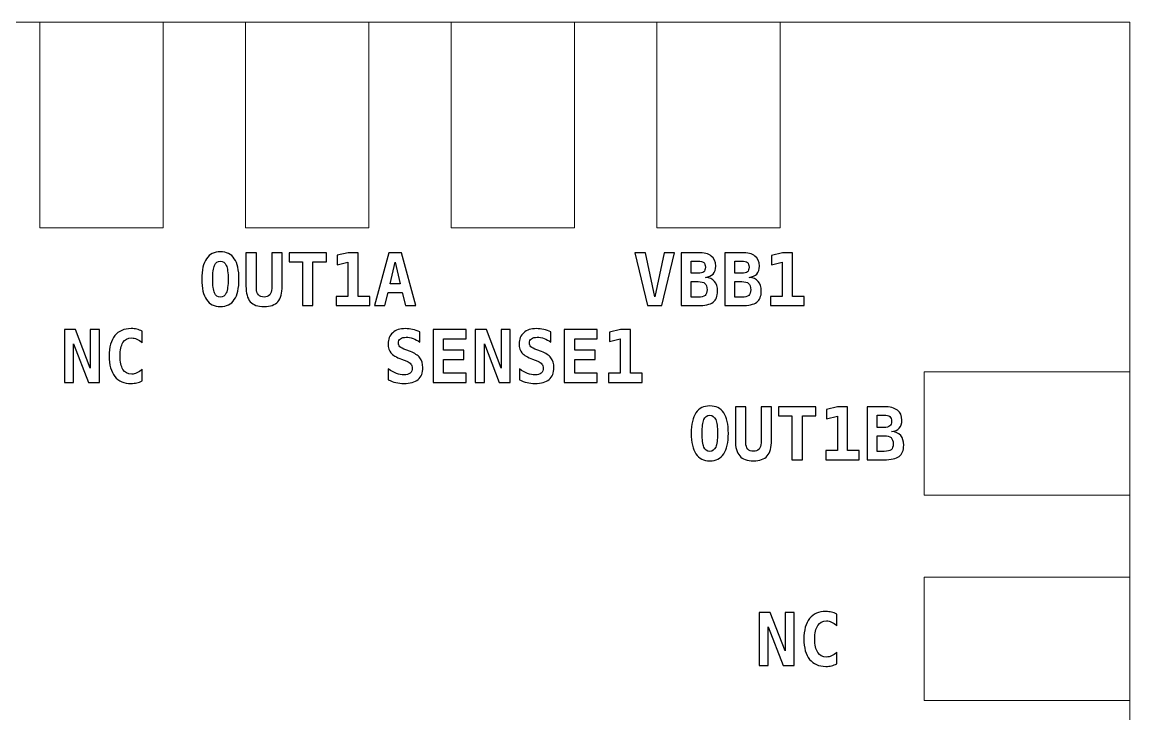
# Model space of a CAD drawing. Header units: centimetres. Extents: x -11.48 to -9.51, y -15.24 to -14.03.
# Drawn here: x -10.5193 to -10.25, y -14.7682 to -14.6 of the extents above; entities that cross this region are included whole.
import ezdxf

# ---------------------------------------------------------------- set-up
doc = ezdxf.new("R2010")
doc.units = ezdxf.units.CM
doc.header["$MEASUREMENT"] = 0
doc.layers.add('Layer 1', color=7, linetype='Continuous')

msp = doc.modelspace()

# ---------------------------------------------------------------- linework, layer by layer
at = {"layer": 'Layer 1', "color": 7, "lineweight": 9}
for points in [[(-10.75, -15.1), (-10.25, -15.1), (-10.25, -14.6), (-10.75, -14.6), (-10.75, -15.1)], [(-10.515, -14.65), (-10.485, -14.65), (-10.485, -14.6), (-10.515, -14.6), (-10.515, -14.65)], [(-10.465, -14.65), (-10.435, -14.65), (-10.435, -14.6), (-10.465, -14.6), (-10.465, -14.65)], [(-10.415, -14.65), (-10.385, -14.65), (-10.385, -14.6), (-10.415, -14.6), (-10.415, -14.65)], [(-10.365, -14.65), (-10.335, -14.65), (-10.335, -14.6), (-10.365, -14.6), (-10.365, -14.65)], [(-10.3, -14.715), (-10.25, -14.715), (-10.25, -14.685), (-10.3, -14.685), (-10.3, -14.715)], [(-10.3, -14.765), (-10.25, -14.765), (-10.25, -14.735), (-10.3, -14.735), (-10.3, -14.765)]]:
    msp.add_lwpolyline(points, close=True, dxfattribs=at)
at = {"layer": 'Layer 1', "color": 250}
for points, knots in [([(-10.47562, -14.6625), (-10.47562, -14.6603), (-10.47524, -14.65864), (-10.47448, -14.65752), (-10.47448, -14.65752), (-10.47371, -14.65639), (-10.47259, -14.65583), (-10.4711, -14.65583), (-10.4711, -14.65583), (-10.46961, -14.65583), (-10.46848, -14.65639), (-10.46772, -14.65752), (-10.46772, -14.65752), (-10.46696, -14.65864), (-10.46658, -14.6603), (-10.46658, -14.6625), (-10.46658, -14.6625), (-10.46658, -14.6647), (-10.46696, -14.66636), (-10.46772, -14.66748), (-10.46772, -14.66748), (-10.46848, -14.66861), (-10.46961, -14.66917), (-10.4711, -14.66917), (-10.4711, -14.66917), (-10.47259, -14.66917), (-10.47371, -14.66861), (-10.47448, -14.66748), (-10.47448, -14.66748), (-10.47524, -14.66636), (-10.47562, -14.6647), (-10.47562, -14.6625)], [0, 0, 0, 0, 0.125, 0.125, 0.125, 0.125, 0.25, 0.25, 0.25, 0.25, 0.375, 0.375, 0.375, 0.375, 0.5, 0.5, 0.5, 0.5, 0.625, 0.625, 0.625, 0.625, 0.75, 0.75, 0.75, 0.75, 0.875, 0.875, 0.875, 0.875, 1, 1, 1, 1]), ([(-10.46488, -14.66417), (-10.46488, -14.66417), (-10.46488, -14.65606), (-10.46488, -14.65606), (-10.46488, -14.65606), (-10.46488, -14.65606), (-10.46234, -14.65606), (-10.46234, -14.65606), (-10.46234, -14.65606), (-10.46234, -14.65606), (-10.46234, -14.66481), (-10.46234, -14.66481), (-10.46234, -14.66481), (-10.46234, -14.66546), (-10.46217, -14.66596), (-10.46184, -14.66632), (-10.46184, -14.66632), (-10.46152, -14.66669), (-10.46106, -14.66687), (-10.46048, -14.66687), (-10.46048, -14.66687), (-10.4599, -14.66687), (-10.45945, -14.66669), (-10.45912, -14.66632), (-10.45912, -14.66632), (-10.4588, -14.66596), (-10.45863, -14.66546), (-10.45863, -14.66481), (-10.45863, -14.66481), (-10.45863, -14.66481), (-10.45863, -14.65606), (-10.45863, -14.65606), (-10.45863, -14.65606), (-10.45863, -14.65606), (-10.45609, -14.65606), (-10.45609, -14.65606), (-10.45609, -14.65606), (-10.45609, -14.65606), (-10.45609, -14.66417), (-10.45609, -14.66417), (-10.45609, -14.66417), (-10.45609, -14.66592), (-10.45644, -14.66719), (-10.45713, -14.66798), (-10.45713, -14.66798), (-10.45783, -14.66877), (-10.45895, -14.66917), (-10.46048, -14.66917), (-10.46048, -14.66917), (-10.46202, -14.66917), (-10.46313, -14.66877), (-10.46383, -14.66798), (-10.46383, -14.66798), (-10.46453, -14.66719), (-10.46488, -14.66592), (-10.46488, -14.66417)], [0, 0, 0, 0, 0.071429, 0.071429, 0.071429, 0.071429, 0.142857, 0.142857, 0.142857, 0.142857, 0.214286, 0.214286, 0.214286, 0.214286, 0.285714, 0.285714, 0.285714, 0.285714, 0.357143, 0.357143, 0.357143, 0.357143, 0.428571, 0.428571, 0.428571, 0.428571, 0.5, 0.5, 0.5, 0.5, 0.571429, 0.571429, 0.571429, 0.571429, 0.642857, 0.642857, 0.642857, 0.642857, 0.714286, 0.714286, 0.714286, 0.714286, 0.785714, 0.785714, 0.785714, 0.785714, 0.857143, 0.857143, 0.857143, 0.857143, 0.928571, 0.928571, 0.928571, 0.928571, 1, 1, 1, 1]), ([(-10.44859, -14.66892), (-10.44859, -14.66892), (-10.45113, -14.66892), (-10.45113, -14.66892), (-10.45113, -14.66892), (-10.45113, -14.66892), (-10.45113, -14.65828), (-10.45113, -14.65828), (-10.45113, -14.65828), (-10.45113, -14.65828), (-10.45439, -14.65828), (-10.45439, -14.65828), (-10.45439, -14.65828), (-10.45439, -14.65828), (-10.45439, -14.65606), (-10.45439, -14.65606), (-10.45439, -14.65606), (-10.45439, -14.65606), (-10.44533, -14.65606), (-10.44533, -14.65606), (-10.44533, -14.65606), (-10.44533, -14.65606), (-10.44533, -14.65828), (-10.44533, -14.65828), (-10.44533, -14.65828), (-10.44533, -14.65828), (-10.44859, -14.65828), (-10.44859, -14.65828), (-10.44859, -14.65828), (-10.44859, -14.65828), (-10.44859, -14.66892), (-10.44859, -14.66892)], [0, 0, 0, 0, 0.125, 0.125, 0.125, 0.125, 0.25, 0.25, 0.25, 0.25, 0.375, 0.375, 0.375, 0.375, 0.5, 0.5, 0.5, 0.5, 0.625, 0.625, 0.625, 0.625, 0.75, 0.75, 0.75, 0.75, 0.875, 0.875, 0.875, 0.875, 1, 1, 1, 1]), ([(-10.44293, -14.66668), (-10.44293, -14.66668), (-10.44009, -14.66668), (-10.44009, -14.66668), (-10.44009, -14.66668), (-10.44009, -14.66668), (-10.44009, -14.65833), (-10.44009, -14.65833), (-10.44009, -14.65833), (-10.44009, -14.65833), (-10.44273, -14.65899), (-10.44273, -14.65899), (-10.44273, -14.65899), (-10.44273, -14.65899), (-10.44273, -14.6567), (-10.44273, -14.6567), (-10.44273, -14.6567), (-10.44273, -14.6567), (-10.44007, -14.65606), (-10.44007, -14.65606), (-10.44007, -14.65606), (-10.44007, -14.65606), (-10.43761, -14.65606), (-10.43761, -14.65606), (-10.43761, -14.65606), (-10.43761, -14.65606), (-10.43761, -14.66668), (-10.43761, -14.66668), (-10.43761, -14.66668), (-10.43761, -14.66668), (-10.43477, -14.66668), (-10.43477, -14.66668), (-10.43477, -14.66668), (-10.43477, -14.66668), (-10.43477, -14.66892), (-10.43477, -14.66892), (-10.43477, -14.66892), (-10.43477, -14.66892), (-10.44293, -14.66892), (-10.44293, -14.66892), (-10.44293, -14.66892), (-10.44293, -14.66892), (-10.44293, -14.66668), (-10.44293, -14.66668)], [0, 0, 0, 0, 0.090909, 0.090909, 0.090909, 0.090909, 0.181818, 0.181818, 0.181818, 0.181818, 0.272727, 0.272727, 0.272727, 0.272727, 0.363636, 0.363636, 0.363636, 0.363636, 0.454545, 0.454545, 0.454545, 0.454545, 0.545455, 0.545455, 0.545455, 0.545455, 0.636364, 0.636364, 0.636364, 0.636364, 0.727273, 0.727273, 0.727273, 0.727273, 0.818182, 0.818182, 0.818182, 0.818182, 0.909091, 0.909091, 0.909091, 0.909091, 1, 1, 1, 1]), ([(-10.43017, -14.65606), (-10.43017, -14.65606), (-10.42707, -14.65606), (-10.42707, -14.65606), (-10.42707, -14.65606), (-10.42707, -14.65606), (-10.42359, -14.66892), (-10.42359, -14.66892), (-10.42359, -14.66892), (-10.42359, -14.66892), (-10.42613, -14.66892), (-10.42613, -14.66892), (-10.42613, -14.66892), (-10.42613, -14.66892), (-10.42693, -14.66574), (-10.42693, -14.66574), (-10.42693, -14.66574), (-10.42693, -14.66574), (-10.43033, -14.66574), (-10.43033, -14.66574), (-10.43033, -14.66574), (-10.43033, -14.66574), (-10.4311, -14.66892), (-10.4311, -14.66892), (-10.4311, -14.66892), (-10.4311, -14.66892), (-10.43364, -14.66892), (-10.43364, -14.66892), (-10.43364, -14.66892), (-10.43364, -14.66892), (-10.43017, -14.65606), (-10.43017, -14.65606)], [0, 0, 0, 0, 0.125, 0.125, 0.125, 0.125, 0.25, 0.25, 0.25, 0.25, 0.375, 0.375, 0.375, 0.375, 0.5, 0.5, 0.5, 0.5, 0.625, 0.625, 0.625, 0.625, 0.75, 0.75, 0.75, 0.75, 0.875, 0.875, 0.875, 0.875, 1, 1, 1, 1]), ([(-10.36551, -14.66682), (-10.36551, -14.66682), (-10.36325, -14.65608), (-10.36325, -14.65608), (-10.36325, -14.65608), (-10.36325, -14.65608), (-10.36069, -14.65608), (-10.36069, -14.65608), (-10.36069, -14.65608), (-10.36069, -14.65608), (-10.36375, -14.66894), (-10.36375, -14.66894), (-10.36375, -14.66894), (-10.36375, -14.66894), (-10.36727, -14.66894), (-10.36727, -14.66894), (-10.36727, -14.66894), (-10.36727, -14.66894), (-10.37033, -14.65608), (-10.37033, -14.65608), (-10.37033, -14.65608), (-10.37033, -14.65608), (-10.36777, -14.65608), (-10.36777, -14.65608), (-10.36777, -14.65608), (-10.36777, -14.65608), (-10.36551, -14.66682), (-10.36551, -14.66682)], [0, 0, 0, 0, 0.142857, 0.142857, 0.142857, 0.142857, 0.285714, 0.285714, 0.285714, 0.285714, 0.428571, 0.428571, 0.428571, 0.428571, 0.571429, 0.571429, 0.571429, 0.571429, 0.714286, 0.714286, 0.714286, 0.714286, 0.857143, 0.857143, 0.857143, 0.857143, 1, 1, 1, 1]), ([(-10.35912, -14.65606), (-10.35912, -14.65606), (-10.35498, -14.65606), (-10.35498, -14.65606), (-10.35498, -14.65606), (-10.35355, -14.65606), (-10.35248, -14.65633), (-10.35176, -14.65688), (-10.35176, -14.65688), (-10.35104, -14.65742), (-10.35067, -14.65823), (-10.35067, -14.65931), (-10.35067, -14.65931), (-10.35067, -14.66014), (-10.35089, -14.66078), (-10.35131, -14.66125), (-10.35131, -14.66125), (-10.35174, -14.66171), (-10.35236, -14.66198), (-10.35318, -14.66206), (-10.35318, -14.66206), (-10.3522, -14.66215), (-10.35146, -14.66248), (-10.35096, -14.66305), (-10.35096, -14.66305), (-10.35047, -14.66361), (-10.35022, -14.6644), (-10.35022, -14.66541), (-10.35022, -14.66541), (-10.35022, -14.66665), (-10.35059, -14.66755), (-10.35134, -14.66811), (-10.35134, -14.66811), (-10.35209, -14.66866), (-10.3533, -14.66894), (-10.35498, -14.66894), (-10.35498, -14.66894), (-10.35498, -14.66894), (-10.35912, -14.66894), (-10.35912, -14.66894), (-10.35912, -14.66894), (-10.35912, -14.66894), (-10.35912, -14.65606), (-10.35912, -14.65606)], [0, 0, 0, 0, 0.090909, 0.090909, 0.090909, 0.090909, 0.181818, 0.181818, 0.181818, 0.181818, 0.272727, 0.272727, 0.272727, 0.272727, 0.363636, 0.363636, 0.363636, 0.363636, 0.454545, 0.454545, 0.454545, 0.454545, 0.545455, 0.545455, 0.545455, 0.545455, 0.636364, 0.636364, 0.636364, 0.636364, 0.727273, 0.727273, 0.727273, 0.727273, 0.818182, 0.818182, 0.818182, 0.818182, 0.909091, 0.909091, 0.909091, 0.909091, 1, 1, 1, 1]), ([(-10.3485, -14.65606), (-10.3485, -14.65606), (-10.34436, -14.65606), (-10.34436, -14.65606), (-10.34436, -14.65606), (-10.34293, -14.65606), (-10.34186, -14.65633), (-10.34114, -14.65688), (-10.34114, -14.65688), (-10.34042, -14.65742), (-10.34005, -14.65823), (-10.34005, -14.65931), (-10.34005, -14.65931), (-10.34005, -14.66014), (-10.34027, -14.66078), (-10.34069, -14.66125), (-10.34069, -14.66125), (-10.34112, -14.66171), (-10.34174, -14.66198), (-10.34256, -14.66206), (-10.34256, -14.66206), (-10.34158, -14.66215), (-10.34084, -14.66248), (-10.34034, -14.66305), (-10.34034, -14.66305), (-10.33985, -14.66361), (-10.3396, -14.6644), (-10.3396, -14.66541), (-10.3396, -14.66541), (-10.3396, -14.66665), (-10.33997, -14.66755), (-10.34072, -14.66811), (-10.34072, -14.66811), (-10.34147, -14.66866), (-10.34268, -14.66894), (-10.34436, -14.66894), (-10.34436, -14.66894), (-10.34436, -14.66894), (-10.3485, -14.66894), (-10.3485, -14.66894), (-10.3485, -14.66894), (-10.3485, -14.66894), (-10.3485, -14.65606), (-10.3485, -14.65606)], [0, 0, 0, 0, 0.090909, 0.090909, 0.090909, 0.090909, 0.181818, 0.181818, 0.181818, 0.181818, 0.272727, 0.272727, 0.272727, 0.272727, 0.363636, 0.363636, 0.363636, 0.363636, 0.454545, 0.454545, 0.454545, 0.454545, 0.545455, 0.545455, 0.545455, 0.545455, 0.636364, 0.636364, 0.636364, 0.636364, 0.727273, 0.727273, 0.727273, 0.727273, 0.818182, 0.818182, 0.818182, 0.818182, 0.909091, 0.909091, 0.909091, 0.909091, 1, 1, 1, 1]), ([(-10.33734, -14.6667), (-10.33734, -14.6667), (-10.3345, -14.6667), (-10.3345, -14.6667), (-10.3345, -14.6667), (-10.3345, -14.6667), (-10.3345, -14.65835), (-10.3345, -14.65835), (-10.3345, -14.65835), (-10.3345, -14.65835), (-10.33714, -14.65901), (-10.33714, -14.65901), (-10.33714, -14.65901), (-10.33714, -14.65901), (-10.33714, -14.65672), (-10.33714, -14.65672), (-10.33714, -14.65672), (-10.33714, -14.65672), (-10.33448, -14.65608), (-10.33448, -14.65608), (-10.33448, -14.65608), (-10.33448, -14.65608), (-10.33202, -14.65608), (-10.33202, -14.65608), (-10.33202, -14.65608), (-10.33202, -14.65608), (-10.33202, -14.6667), (-10.33202, -14.6667), (-10.33202, -14.6667), (-10.33202, -14.6667), (-10.32918, -14.6667), (-10.32918, -14.6667), (-10.32918, -14.6667), (-10.32918, -14.6667), (-10.32918, -14.66894), (-10.32918, -14.66894), (-10.32918, -14.66894), (-10.32918, -14.66894), (-10.33734, -14.66894), (-10.33734, -14.66894), (-10.33734, -14.66894), (-10.33734, -14.66894), (-10.33734, -14.6667), (-10.33734, -14.6667)], [0, 0, 0, 0, 0.090909, 0.090909, 0.090909, 0.090909, 0.181818, 0.181818, 0.181818, 0.181818, 0.272727, 0.272727, 0.272727, 0.272727, 0.363636, 0.363636, 0.363636, 0.363636, 0.454545, 0.454545, 0.454545, 0.454545, 0.545455, 0.545455, 0.545455, 0.545455, 0.636364, 0.636364, 0.636364, 0.636364, 0.727273, 0.727273, 0.727273, 0.727273, 0.818182, 0.818182, 0.818182, 0.818182, 0.909091, 0.909091, 0.909091, 0.909091, 1, 1, 1, 1]), ([(-10.4711, -14.65811), (-10.47175, -14.65811), (-10.47223, -14.65846), (-10.47253, -14.65915), (-10.47253, -14.65915), (-10.47282, -14.65984), (-10.47297, -14.66096), (-10.47297, -14.6625), (-10.47297, -14.6625), (-10.47297, -14.66404), (-10.47282, -14.66516), (-10.47253, -14.66585), (-10.47253, -14.66585), (-10.47223, -14.66654), (-10.47175, -14.66689), (-10.4711, -14.66689), (-10.4711, -14.66689), (-10.47045, -14.66689), (-10.46997, -14.66654), (-10.46967, -14.66585), (-10.46967, -14.66585), (-10.46937, -14.66516), (-10.46922, -14.66404), (-10.46922, -14.6625), (-10.46922, -14.6625), (-10.46922, -14.66096), (-10.46937, -14.65984), (-10.46967, -14.65915), (-10.46967, -14.65915), (-10.46997, -14.65846), (-10.47045, -14.65811), (-10.4711, -14.65811)], [0, 0, 0, 0, 0.125, 0.125, 0.125, 0.125, 0.25, 0.25, 0.25, 0.25, 0.375, 0.375, 0.375, 0.375, 0.5, 0.5, 0.5, 0.5, 0.625, 0.625, 0.625, 0.625, 0.75, 0.75, 0.75, 0.75, 0.875, 0.875, 0.875, 0.875, 1, 1, 1, 1]), ([(-10.42862, -14.65839), (-10.42862, -14.65839), (-10.42982, -14.66365), (-10.42982, -14.66365), (-10.42982, -14.66365), (-10.42982, -14.66365), (-10.42742, -14.66365), (-10.42742, -14.66365), (-10.42742, -14.66365), (-10.42742, -14.66365), (-10.42862, -14.65839), (-10.42862, -14.65839)], [0, 0, 0, 0, 0.333333, 0.333333, 0.333333, 0.333333, 0.666667, 0.666667, 0.666667, 0.666667, 1, 1, 1, 1]), ([(-10.35667, -14.65809), (-10.35667, -14.65809), (-10.35667, -14.66108), (-10.35667, -14.66108), (-10.35667, -14.66108), (-10.35667, -14.66108), (-10.35498, -14.66108), (-10.35498, -14.66108), (-10.35498, -14.66108), (-10.35434, -14.66108), (-10.35388, -14.66096), (-10.35361, -14.66073), (-10.35361, -14.66073), (-10.35333, -14.6605), (-10.3532, -14.66012), (-10.3532, -14.65959), (-10.3532, -14.65959), (-10.3532, -14.65906), (-10.35334, -14.65868), (-10.35361, -14.65844), (-10.35361, -14.65844), (-10.35389, -14.65821), (-10.35435, -14.65809), (-10.35498, -14.65809), (-10.35498, -14.65809), (-10.35498, -14.65809), (-10.35667, -14.65809), (-10.35667, -14.65809)], [0, 0, 0, 0, 0.142857, 0.142857, 0.142857, 0.142857, 0.285714, 0.285714, 0.285714, 0.285714, 0.428571, 0.428571, 0.428571, 0.428571, 0.571429, 0.571429, 0.571429, 0.571429, 0.714286, 0.714286, 0.714286, 0.714286, 0.857143, 0.857143, 0.857143, 0.857143, 1, 1, 1, 1]), ([(-10.34605, -14.65809), (-10.34605, -14.65809), (-10.34605, -14.66108), (-10.34605, -14.66108), (-10.34605, -14.66108), (-10.34605, -14.66108), (-10.34436, -14.66108), (-10.34436, -14.66108), (-10.34436, -14.66108), (-10.34372, -14.66108), (-10.34326, -14.66096), (-10.34299, -14.66073), (-10.34299, -14.66073), (-10.34271, -14.6605), (-10.34258, -14.66012), (-10.34258, -14.65959), (-10.34258, -14.65959), (-10.34258, -14.65906), (-10.34272, -14.65868), (-10.34299, -14.65844), (-10.34299, -14.65844), (-10.34327, -14.65821), (-10.34373, -14.65809), (-10.34436, -14.65809), (-10.34436, -14.65809), (-10.34436, -14.65809), (-10.34605, -14.65809), (-10.34605, -14.65809)], [0, 0, 0, 0, 0.142857, 0.142857, 0.142857, 0.142857, 0.285714, 0.285714, 0.285714, 0.285714, 0.428571, 0.428571, 0.428571, 0.428571, 0.571429, 0.571429, 0.571429, 0.571429, 0.714286, 0.714286, 0.714286, 0.714286, 0.857143, 0.857143, 0.857143, 0.857143, 1, 1, 1, 1]), ([(-10.35667, -14.6631), (-10.35667, -14.6631), (-10.35667, -14.66691), (-10.35667, -14.66691), (-10.35667, -14.66691), (-10.35667, -14.66691), (-10.35498, -14.66691), (-10.35498, -14.66691), (-10.35498, -14.66691), (-10.35417, -14.66691), (-10.35361, -14.66677), (-10.35328, -14.66649), (-10.35328, -14.66649), (-10.35296, -14.66622), (-10.35279, -14.66574), (-10.35279, -14.66506), (-10.35279, -14.66506), (-10.35279, -14.66436), (-10.35296, -14.66386), (-10.3533, -14.66355), (-10.3533, -14.66355), (-10.35364, -14.66325), (-10.3542, -14.6631), (-10.35498, -14.6631), (-10.35498, -14.6631), (-10.35498, -14.6631), (-10.35667, -14.6631), (-10.35667, -14.6631)], [0, 0, 0, 0, 0.142857, 0.142857, 0.142857, 0.142857, 0.285714, 0.285714, 0.285714, 0.285714, 0.428571, 0.428571, 0.428571, 0.428571, 0.571429, 0.571429, 0.571429, 0.571429, 0.714286, 0.714286, 0.714286, 0.714286, 0.857143, 0.857143, 0.857143, 0.857143, 1, 1, 1, 1]), ([(-10.34605, -14.6631), (-10.34605, -14.6631), (-10.34605, -14.66691), (-10.34605, -14.66691), (-10.34605, -14.66691), (-10.34605, -14.66691), (-10.34436, -14.66691), (-10.34436, -14.66691), (-10.34436, -14.66691), (-10.34355, -14.66691), (-10.34299, -14.66677), (-10.34266, -14.66649), (-10.34266, -14.66649), (-10.34234, -14.66622), (-10.34217, -14.66574), (-10.34217, -14.66506), (-10.34217, -14.66506), (-10.34217, -14.66436), (-10.34234, -14.66386), (-10.34268, -14.66355), (-10.34268, -14.66355), (-10.34302, -14.66325), (-10.34358, -14.6631), (-10.34436, -14.6631), (-10.34436, -14.6631), (-10.34436, -14.6631), (-10.34605, -14.6631), (-10.34605, -14.6631)], [0, 0, 0, 0, 0.142857, 0.142857, 0.142857, 0.142857, 0.285714, 0.285714, 0.285714, 0.285714, 0.428571, 0.428571, 0.428571, 0.428571, 0.571429, 0.571429, 0.571429, 0.571429, 0.714286, 0.714286, 0.714286, 0.714286, 0.857143, 0.857143, 0.857143, 0.857143, 1, 1, 1, 1]), ([(-10.50903, -14.67476), (-10.50903, -14.67476), (-10.5063, -14.67476), (-10.5063, -14.67476), (-10.5063, -14.67476), (-10.5063, -14.67476), (-10.50272, -14.68411), (-10.50272, -14.68411), (-10.50272, -14.68411), (-10.50272, -14.68411), (-10.50272, -14.67476), (-10.50272, -14.67476), (-10.50272, -14.67476), (-10.50272, -14.67476), (-10.50048, -14.67476), (-10.50048, -14.67476), (-10.50048, -14.67476), (-10.50048, -14.67476), (-10.50048, -14.68762), (-10.50048, -14.68762), (-10.50048, -14.68762), (-10.50048, -14.68762), (-10.5032, -14.68762), (-10.5032, -14.68762), (-10.5032, -14.68762), (-10.5032, -14.68762), (-10.50679, -14.67827), (-10.50679, -14.67827), (-10.50679, -14.67827), (-10.50679, -14.67827), (-10.50679, -14.68762), (-10.50679, -14.68762), (-10.50679, -14.68762), (-10.50679, -14.68762), (-10.50903, -14.68762), (-10.50903, -14.68762), (-10.50903, -14.68762), (-10.50903, -14.68762), (-10.50903, -14.67476), (-10.50903, -14.67476)], [0, 0, 0, 0, 0.1, 0.1, 0.1, 0.1, 0.2, 0.2, 0.2, 0.2, 0.3, 0.3, 0.3, 0.3, 0.4, 0.4, 0.4, 0.4, 0.5, 0.5, 0.5, 0.5, 0.6, 0.6, 0.6, 0.6, 0.7, 0.7, 0.7, 0.7, 0.8, 0.8, 0.8, 0.8, 0.9, 0.9, 0.9, 0.9, 1, 1, 1, 1]), ([(-10.49013, -14.68725), (-10.49053, -14.68746), (-10.49095, -14.68761), (-10.4914, -14.68771), (-10.4914, -14.68771), (-10.49184, -14.68782), (-10.4923, -14.68787), (-10.49279, -14.68787), (-10.49279, -14.68787), (-10.49452, -14.68787), (-10.49585, -14.6873), (-10.49676, -14.68616), (-10.49676, -14.68616), (-10.49768, -14.68501), (-10.49813, -14.68336), (-10.49813, -14.6812), (-10.49813, -14.6812), (-10.49813, -14.67904), (-10.49768, -14.67739), (-10.49676, -14.67624), (-10.49676, -14.67624), (-10.49585, -14.6751), (-10.49452, -14.67453), (-10.49279, -14.67453), (-10.49279, -14.67453), (-10.4923, -14.67453), (-10.49183, -14.67458), (-10.49139, -14.67468), (-10.49139, -14.67468), (-10.49094, -14.67479), (-10.49052, -14.67494), (-10.49013, -14.67515), (-10.49013, -14.67515), (-10.49013, -14.67515), (-10.49013, -14.67797), (-10.49013, -14.67797), (-10.49013, -14.67797), (-10.49056, -14.67757), (-10.49099, -14.67728), (-10.4914, -14.67709), (-10.4914, -14.67709), (-10.49181, -14.6769), (-10.49223, -14.67681), (-10.49267, -14.67681), (-10.49267, -14.67681), (-10.4936, -14.67681), (-10.4943, -14.67718), (-10.49478, -14.67792), (-10.49478, -14.67792), (-10.49525, -14.67866), (-10.49549, -14.67975), (-10.49549, -14.6812), (-10.49549, -14.6812), (-10.49549, -14.68265), (-10.49525, -14.68374), (-10.49478, -14.68448), (-10.49478, -14.68448), (-10.4943, -14.68522), (-10.4936, -14.68559), (-10.49267, -14.68559), (-10.49267, -14.68559), (-10.49223, -14.68559), (-10.49181, -14.68549), (-10.4914, -14.68531), (-10.4914, -14.68531), (-10.49099, -14.68512), (-10.49056, -14.68483), (-10.49013, -14.68442), (-10.49013, -14.68442), (-10.49013, -14.68442), (-10.49013, -14.68725), (-10.49013, -14.68725)], [0, 0, 0, 0, 0.055556, 0.055556, 0.055556, 0.055556, 0.111111, 0.111111, 0.111111, 0.111111, 0.166667, 0.166667, 0.166667, 0.166667, 0.222222, 0.222222, 0.222222, 0.222222, 0.277778, 0.277778, 0.277778, 0.277778, 0.333333, 0.333333, 0.333333, 0.333333, 0.388889, 0.388889, 0.388889, 0.388889, 0.444444, 0.444444, 0.444444, 0.444444, 0.5, 0.5, 0.5, 0.5, 0.555556, 0.555556, 0.555556, 0.555556, 0.611111, 0.611111, 0.611111, 0.611111, 0.666667, 0.666667, 0.666667, 0.666667, 0.722222, 0.722222, 0.722222, 0.722222, 0.777778, 0.777778, 0.777778, 0.777778, 0.833333, 0.833333, 0.833333, 0.833333, 0.888889, 0.888889, 0.888889, 0.888889, 0.944444, 0.944444, 0.944444, 0.944444, 1, 1, 1, 1]), ([(-10.42705, -14.68198), (-10.42833, -14.68149), (-10.42919, -14.68098), (-10.42965, -14.68044), (-10.42965, -14.68044), (-10.4301, -14.6799), (-10.43033, -14.67918), (-10.43033, -14.67827), (-10.43033, -14.67827), (-10.43033, -14.67711), (-10.42996, -14.67619), (-10.42921, -14.67553), (-10.42921, -14.67553), (-10.42846, -14.67486), (-10.42744, -14.67453), (-10.42613, -14.67453), (-10.42613, -14.67453), (-10.42554, -14.67453), (-10.42495, -14.6746), (-10.42436, -14.67473), (-10.42436, -14.67473), (-10.42377, -14.67487), (-10.42318, -14.67506), (-10.4226, -14.67533), (-10.4226, -14.67533), (-10.4226, -14.67533), (-10.4226, -14.67781), (-10.4226, -14.67781), (-10.4226, -14.67781), (-10.42315, -14.67742), (-10.4237, -14.67713), (-10.42426, -14.67693), (-10.42426, -14.67693), (-10.42483, -14.67673), (-10.42538, -14.67663), (-10.42594, -14.67663), (-10.42594, -14.67663), (-10.42655, -14.67663), (-10.42702, -14.67675), (-10.42735, -14.677), (-10.42735, -14.677), (-10.42767, -14.67725), (-10.42784, -14.6776), (-10.42784, -14.67806), (-10.42784, -14.67806), (-10.42784, -14.67841), (-10.42772, -14.67871), (-10.42748, -14.67894), (-10.42748, -14.67894), (-10.42724, -14.67917), (-10.42674, -14.67943), (-10.42599, -14.67971), (-10.42599, -14.67971), (-10.42599, -14.67971), (-10.42489, -14.68013), (-10.42489, -14.68013), (-10.42489, -14.68013), (-10.42386, -14.68051), (-10.4231, -14.68101), (-10.42261, -14.68163), (-10.42261, -14.68163), (-10.42212, -14.68226), (-10.42188, -14.68305), (-10.42188, -14.684), (-10.42188, -14.684), (-10.42188, -14.6853), (-10.42226, -14.68627), (-10.42303, -14.68691), (-10.42303, -14.68691), (-10.4238, -14.68755), (-10.42495, -14.68787), (-10.4265, -14.68787), (-10.4265, -14.68787), (-10.42714, -14.68787), (-10.42778, -14.68779), (-10.42842, -14.68764), (-10.42842, -14.68764), (-10.42906, -14.68749), (-10.42968, -14.68726), (-10.43028, -14.68696), (-10.43028, -14.68696), (-10.43028, -14.68696), (-10.43028, -14.68434), (-10.43028, -14.68434), (-10.43028, -14.68434), (-10.4296, -14.68482), (-10.42894, -14.68518), (-10.42831, -14.68541), (-10.42831, -14.68541), (-10.42767, -14.68565), (-10.42705, -14.68577), (-10.42643, -14.68577), (-10.42643, -14.68577), (-10.4258, -14.68577), (-10.42532, -14.68563), (-10.42497, -14.68534), (-10.42497, -14.68534), (-10.42463, -14.68506), (-10.42445, -14.68466), (-10.42445, -14.68415), (-10.42445, -14.68415), (-10.42445, -14.68376), (-10.42457, -14.68342), (-10.4248, -14.68314), (-10.4248, -14.68314), (-10.42503, -14.68285), (-10.42536, -14.68262), (-10.4258, -14.68245), (-10.4258, -14.68245), (-10.4258, -14.68245), (-10.42705, -14.68198), (-10.42705, -14.68198)], [0, 0, 0, 0, 0.035714, 0.035714, 0.035714, 0.035714, 0.071429, 0.071429, 0.071429, 0.071429, 0.107143, 0.107143, 0.107143, 0.107143, 0.142857, 0.142857, 0.142857, 0.142857, 0.178571, 0.178571, 0.178571, 0.178571, 0.214286, 0.214286, 0.214286, 0.214286, 0.25, 0.25, 0.25, 0.25, 0.285714, 0.285714, 0.285714, 0.285714, 0.321429, 0.321429, 0.321429, 0.321429, 0.357143, 0.357143, 0.357143, 0.357143, 0.392857, 0.392857, 0.392857, 0.392857, 0.428571, 0.428571, 0.428571, 0.428571, 0.464286, 0.464286, 0.464286, 0.464286, 0.5, 0.5, 0.5, 0.5, 0.535714, 0.535714, 0.535714, 0.535714, 0.571429, 0.571429, 0.571429, 0.571429, 0.607143, 0.607143, 0.607143, 0.607143, 0.642857, 0.642857, 0.642857, 0.642857, 0.678571, 0.678571, 0.678571, 0.678571, 0.714286, 0.714286, 0.714286, 0.714286, 0.75, 0.75, 0.75, 0.75, 0.785714, 0.785714, 0.785714, 0.785714, 0.821429, 0.821429, 0.821429, 0.821429, 0.857143, 0.857143, 0.857143, 0.857143, 0.892857, 0.892857, 0.892857, 0.892857, 0.928571, 0.928571, 0.928571, 0.928571, 0.964286, 0.964286, 0.964286, 0.964286, 1, 1, 1, 1]), ([(-10.41136, -14.68762), (-10.41136, -14.68762), (-10.41937, -14.68762), (-10.41937, -14.68762), (-10.41937, -14.68762), (-10.41937, -14.68762), (-10.41937, -14.67476), (-10.41937, -14.67476), (-10.41937, -14.67476), (-10.41937, -14.67476), (-10.41136, -14.67476), (-10.41136, -14.67476), (-10.41136, -14.67476), (-10.41136, -14.67476), (-10.41136, -14.677), (-10.41136, -14.677), (-10.41136, -14.677), (-10.41136, -14.677), (-10.41683, -14.677), (-10.41683, -14.677), (-10.41683, -14.677), (-10.41683, -14.677), (-10.41683, -14.67977), (-10.41683, -14.67977), (-10.41683, -14.67977), (-10.41683, -14.67977), (-10.41188, -14.67977), (-10.41188, -14.67977), (-10.41188, -14.67977), (-10.41188, -14.67977), (-10.41188, -14.68201), (-10.41188, -14.68201), (-10.41188, -14.68201), (-10.41188, -14.68201), (-10.41683, -14.68201), (-10.41683, -14.68201), (-10.41683, -14.68201), (-10.41683, -14.68201), (-10.41683, -14.68538), (-10.41683, -14.68538), (-10.41683, -14.68538), (-10.41683, -14.68538), (-10.41136, -14.68538), (-10.41136, -14.68538), (-10.41136, -14.68538), (-10.41136, -14.68538), (-10.41136, -14.68762), (-10.41136, -14.68762)], [0, 0, 0, 0, 0.083333, 0.083333, 0.083333, 0.083333, 0.166667, 0.166667, 0.166667, 0.166667, 0.25, 0.25, 0.25, 0.25, 0.333333, 0.333333, 0.333333, 0.333333, 0.416667, 0.416667, 0.416667, 0.416667, 0.5, 0.5, 0.5, 0.5, 0.583333, 0.583333, 0.583333, 0.583333, 0.666667, 0.666667, 0.666667, 0.666667, 0.75, 0.75, 0.75, 0.75, 0.833333, 0.833333, 0.833333, 0.833333, 0.916667, 0.916667, 0.916667, 0.916667, 1, 1, 1, 1]), ([(-10.40917, -14.67476), (-10.40917, -14.67476), (-10.40644, -14.67476), (-10.40644, -14.67476), (-10.40644, -14.67476), (-10.40644, -14.67476), (-10.40286, -14.68411), (-10.40286, -14.68411), (-10.40286, -14.68411), (-10.40286, -14.68411), (-10.40286, -14.67476), (-10.40286, -14.67476), (-10.40286, -14.67476), (-10.40286, -14.67476), (-10.40062, -14.67476), (-10.40062, -14.67476), (-10.40062, -14.67476), (-10.40062, -14.67476), (-10.40062, -14.68762), (-10.40062, -14.68762), (-10.40062, -14.68762), (-10.40062, -14.68762), (-10.40334, -14.68762), (-10.40334, -14.68762), (-10.40334, -14.68762), (-10.40334, -14.68762), (-10.40693, -14.67827), (-10.40693, -14.67827), (-10.40693, -14.67827), (-10.40693, -14.67827), (-10.40693, -14.68762), (-10.40693, -14.68762), (-10.40693, -14.68762), (-10.40693, -14.68762), (-10.40917, -14.68762), (-10.40917, -14.68762), (-10.40917, -14.68762), (-10.40917, -14.68762), (-10.40917, -14.67476), (-10.40917, -14.67476)], [0, 0, 0, 0, 0.1, 0.1, 0.1, 0.1, 0.2, 0.2, 0.2, 0.2, 0.3, 0.3, 0.3, 0.3, 0.4, 0.4, 0.4, 0.4, 0.5, 0.5, 0.5, 0.5, 0.6, 0.6, 0.6, 0.6, 0.7, 0.7, 0.7, 0.7, 0.8, 0.8, 0.8, 0.8, 0.9, 0.9, 0.9, 0.9, 1, 1, 1, 1]), ([(-10.39519, -14.68198), (-10.39647, -14.68149), (-10.39733, -14.68098), (-10.39779, -14.68044), (-10.39779, -14.68044), (-10.39824, -14.6799), (-10.39847, -14.67918), (-10.39847, -14.67827), (-10.39847, -14.67827), (-10.39847, -14.67711), (-10.3981, -14.67619), (-10.39735, -14.67553), (-10.39735, -14.67553), (-10.3966, -14.67486), (-10.39558, -14.67453), (-10.39427, -14.67453), (-10.39427, -14.67453), (-10.39368, -14.67453), (-10.39309, -14.6746), (-10.3925, -14.67473), (-10.3925, -14.67473), (-10.39191, -14.67487), (-10.39132, -14.67506), (-10.39074, -14.67533), (-10.39074, -14.67533), (-10.39074, -14.67533), (-10.39074, -14.67781), (-10.39074, -14.67781), (-10.39074, -14.67781), (-10.39129, -14.67742), (-10.39184, -14.67713), (-10.3924, -14.67693), (-10.3924, -14.67693), (-10.39297, -14.67673), (-10.39352, -14.67663), (-10.39408, -14.67663), (-10.39408, -14.67663), (-10.39469, -14.67663), (-10.39516, -14.67675), (-10.39549, -14.677), (-10.39549, -14.677), (-10.39581, -14.67725), (-10.39598, -14.6776), (-10.39598, -14.67806), (-10.39598, -14.67806), (-10.39598, -14.67841), (-10.39586, -14.67871), (-10.39562, -14.67894), (-10.39562, -14.67894), (-10.39538, -14.67917), (-10.39488, -14.67943), (-10.39413, -14.67971), (-10.39413, -14.67971), (-10.39413, -14.67971), (-10.39303, -14.68013), (-10.39303, -14.68013), (-10.39303, -14.68013), (-10.392, -14.68051), (-10.39124, -14.68101), (-10.39075, -14.68163), (-10.39075, -14.68163), (-10.39026, -14.68226), (-10.39002, -14.68305), (-10.39002, -14.684), (-10.39002, -14.684), (-10.39002, -14.6853), (-10.3904, -14.68627), (-10.39117, -14.68691), (-10.39117, -14.68691), (-10.39194, -14.68755), (-10.39309, -14.68787), (-10.39464, -14.68787), (-10.39464, -14.68787), (-10.39528, -14.68787), (-10.39592, -14.68779), (-10.39656, -14.68764), (-10.39656, -14.68764), (-10.3972, -14.68749), (-10.39782, -14.68726), (-10.39842, -14.68696), (-10.39842, -14.68696), (-10.39842, -14.68696), (-10.39842, -14.68434), (-10.39842, -14.68434), (-10.39842, -14.68434), (-10.39774, -14.68482), (-10.39708, -14.68518), (-10.39645, -14.68541), (-10.39645, -14.68541), (-10.39581, -14.68565), (-10.39519, -14.68577), (-10.39457, -14.68577), (-10.39457, -14.68577), (-10.39394, -14.68577), (-10.39346, -14.68563), (-10.39311, -14.68534), (-10.39311, -14.68534), (-10.39277, -14.68506), (-10.39259, -14.68466), (-10.39259, -14.68415), (-10.39259, -14.68415), (-10.39259, -14.68376), (-10.39271, -14.68342), (-10.39294, -14.68314), (-10.39294, -14.68314), (-10.39317, -14.68285), (-10.3935, -14.68262), (-10.39394, -14.68245), (-10.39394, -14.68245), (-10.39394, -14.68245), (-10.39519, -14.68198), (-10.39519, -14.68198)], [0, 0, 0, 0, 0.035714, 0.035714, 0.035714, 0.035714, 0.071429, 0.071429, 0.071429, 0.071429, 0.107143, 0.107143, 0.107143, 0.107143, 0.142857, 0.142857, 0.142857, 0.142857, 0.178571, 0.178571, 0.178571, 0.178571, 0.214286, 0.214286, 0.214286, 0.214286, 0.25, 0.25, 0.25, 0.25, 0.285714, 0.285714, 0.285714, 0.285714, 0.321429, 0.321429, 0.321429, 0.321429, 0.357143, 0.357143, 0.357143, 0.357143, 0.392857, 0.392857, 0.392857, 0.392857, 0.428571, 0.428571, 0.428571, 0.428571, 0.464286, 0.464286, 0.464286, 0.464286, 0.5, 0.5, 0.5, 0.5, 0.535714, 0.535714, 0.535714, 0.535714, 0.571429, 0.571429, 0.571429, 0.571429, 0.607143, 0.607143, 0.607143, 0.607143, 0.642857, 0.642857, 0.642857, 0.642857, 0.678571, 0.678571, 0.678571, 0.678571, 0.714286, 0.714286, 0.714286, 0.714286, 0.75, 0.75, 0.75, 0.75, 0.785714, 0.785714, 0.785714, 0.785714, 0.821429, 0.821429, 0.821429, 0.821429, 0.857143, 0.857143, 0.857143, 0.857143, 0.892857, 0.892857, 0.892857, 0.892857, 0.928571, 0.928571, 0.928571, 0.928571, 0.964286, 0.964286, 0.964286, 0.964286, 1, 1, 1, 1]), ([(-10.3795, -14.68762), (-10.3795, -14.68762), (-10.38751, -14.68762), (-10.38751, -14.68762), (-10.38751, -14.68762), (-10.38751, -14.68762), (-10.38751, -14.67476), (-10.38751, -14.67476), (-10.38751, -14.67476), (-10.38751, -14.67476), (-10.3795, -14.67476), (-10.3795, -14.67476), (-10.3795, -14.67476), (-10.3795, -14.67476), (-10.3795, -14.677), (-10.3795, -14.677), (-10.3795, -14.677), (-10.3795, -14.677), (-10.38497, -14.677), (-10.38497, -14.677), (-10.38497, -14.677), (-10.38497, -14.677), (-10.38497, -14.67977), (-10.38497, -14.67977), (-10.38497, -14.67977), (-10.38497, -14.67977), (-10.38002, -14.67977), (-10.38002, -14.67977), (-10.38002, -14.67977), (-10.38002, -14.67977), (-10.38002, -14.68201), (-10.38002, -14.68201), (-10.38002, -14.68201), (-10.38002, -14.68201), (-10.38497, -14.68201), (-10.38497, -14.68201), (-10.38497, -14.68201), (-10.38497, -14.68201), (-10.38497, -14.68538), (-10.38497, -14.68538), (-10.38497, -14.68538), (-10.38497, -14.68538), (-10.3795, -14.68538), (-10.3795, -14.68538), (-10.3795, -14.68538), (-10.3795, -14.68538), (-10.3795, -14.68762), (-10.3795, -14.68762)], [0, 0, 0, 0, 0.083333, 0.083333, 0.083333, 0.083333, 0.166667, 0.166667, 0.166667, 0.166667, 0.25, 0.25, 0.25, 0.25, 0.333333, 0.333333, 0.333333, 0.333333, 0.416667, 0.416667, 0.416667, 0.416667, 0.5, 0.5, 0.5, 0.5, 0.583333, 0.583333, 0.583333, 0.583333, 0.666667, 0.666667, 0.666667, 0.666667, 0.75, 0.75, 0.75, 0.75, 0.833333, 0.833333, 0.833333, 0.833333, 0.916667, 0.916667, 0.916667, 0.916667, 1, 1, 1, 1]), ([(-10.37672, -14.68538), (-10.37672, -14.68538), (-10.37388, -14.68538), (-10.37388, -14.68538), (-10.37388, -14.68538), (-10.37388, -14.68538), (-10.37388, -14.67703), (-10.37388, -14.67703), (-10.37388, -14.67703), (-10.37388, -14.67703), (-10.37652, -14.67769), (-10.37652, -14.67769), (-10.37652, -14.67769), (-10.37652, -14.67769), (-10.37652, -14.6754), (-10.37652, -14.6754), (-10.37652, -14.6754), (-10.37652, -14.6754), (-10.37386, -14.67476), (-10.37386, -14.67476), (-10.37386, -14.67476), (-10.37386, -14.67476), (-10.3714, -14.67476), (-10.3714, -14.67476), (-10.3714, -14.67476), (-10.3714, -14.67476), (-10.3714, -14.68538), (-10.3714, -14.68538), (-10.3714, -14.68538), (-10.3714, -14.68538), (-10.36856, -14.68538), (-10.36856, -14.68538), (-10.36856, -14.68538), (-10.36856, -14.68538), (-10.36856, -14.68762), (-10.36856, -14.68762), (-10.36856, -14.68762), (-10.36856, -14.68762), (-10.37672, -14.68762), (-10.37672, -14.68762), (-10.37672, -14.68762), (-10.37672, -14.68762), (-10.37672, -14.68538), (-10.37672, -14.68538)], [0, 0, 0, 0, 0.090909, 0.090909, 0.090909, 0.090909, 0.181818, 0.181818, 0.181818, 0.181818, 0.272727, 0.272727, 0.272727, 0.272727, 0.363636, 0.363636, 0.363636, 0.363636, 0.454545, 0.454545, 0.454545, 0.454545, 0.545455, 0.545455, 0.545455, 0.545455, 0.636364, 0.636364, 0.636364, 0.636364, 0.727273, 0.727273, 0.727273, 0.727273, 0.818182, 0.818182, 0.818182, 0.818182, 0.909091, 0.909091, 0.909091, 0.909091, 1, 1, 1, 1]), ([(-10.35664, -14.7), (-10.35664, -14.6978), (-10.35626, -14.69614), (-10.3555, -14.69502), (-10.3555, -14.69502), (-10.35473, -14.69389), (-10.35361, -14.69333), (-10.35212, -14.69333), (-10.35212, -14.69333), (-10.35063, -14.69333), (-10.3495, -14.69389), (-10.34874, -14.69502), (-10.34874, -14.69502), (-10.34798, -14.69614), (-10.3476, -14.6978), (-10.3476, -14.7), (-10.3476, -14.7), (-10.3476, -14.7022), (-10.34798, -14.70386), (-10.34874, -14.70498), (-10.34874, -14.70498), (-10.3495, -14.70611), (-10.35063, -14.70667), (-10.35212, -14.70667), (-10.35212, -14.70667), (-10.35361, -14.70667), (-10.35473, -14.70611), (-10.3555, -14.70498), (-10.3555, -14.70498), (-10.35626, -14.70386), (-10.35664, -14.7022), (-10.35664, -14.7)], [0, 0, 0, 0, 0.125, 0.125, 0.125, 0.125, 0.25, 0.25, 0.25, 0.25, 0.375, 0.375, 0.375, 0.375, 0.5, 0.5, 0.5, 0.5, 0.625, 0.625, 0.625, 0.625, 0.75, 0.75, 0.75, 0.75, 0.875, 0.875, 0.875, 0.875, 1, 1, 1, 1]), ([(-10.3459, -14.70167), (-10.3459, -14.70167), (-10.3459, -14.69356), (-10.3459, -14.69356), (-10.3459, -14.69356), (-10.3459, -14.69356), (-10.34336, -14.69356), (-10.34336, -14.69356), (-10.34336, -14.69356), (-10.34336, -14.69356), (-10.34336, -14.70231), (-10.34336, -14.70231), (-10.34336, -14.70231), (-10.34336, -14.70296), (-10.34319, -14.70346), (-10.34286, -14.70382), (-10.34286, -14.70382), (-10.34254, -14.70419), (-10.34208, -14.70437), (-10.3415, -14.70437), (-10.3415, -14.70437), (-10.34092, -14.70437), (-10.34047, -14.70419), (-10.34014, -14.70382), (-10.34014, -14.70382), (-10.33982, -14.70346), (-10.33965, -14.70296), (-10.33965, -14.70231), (-10.33965, -14.70231), (-10.33965, -14.70231), (-10.33965, -14.69356), (-10.33965, -14.69356), (-10.33965, -14.69356), (-10.33965, -14.69356), (-10.33711, -14.69356), (-10.33711, -14.69356), (-10.33711, -14.69356), (-10.33711, -14.69356), (-10.33711, -14.70167), (-10.33711, -14.70167), (-10.33711, -14.70167), (-10.33711, -14.70342), (-10.33746, -14.70469), (-10.33815, -14.70548), (-10.33815, -14.70548), (-10.33885, -14.70627), (-10.33997, -14.70667), (-10.3415, -14.70667), (-10.3415, -14.70667), (-10.34304, -14.70667), (-10.34415, -14.70627), (-10.34485, -14.70548), (-10.34485, -14.70548), (-10.34555, -14.70469), (-10.3459, -14.70342), (-10.3459, -14.70167)], [0, 0, 0, 0, 0.071429, 0.071429, 0.071429, 0.071429, 0.142857, 0.142857, 0.142857, 0.142857, 0.214286, 0.214286, 0.214286, 0.214286, 0.285714, 0.285714, 0.285714, 0.285714, 0.357143, 0.357143, 0.357143, 0.357143, 0.428571, 0.428571, 0.428571, 0.428571, 0.5, 0.5, 0.5, 0.5, 0.571429, 0.571429, 0.571429, 0.571429, 0.642857, 0.642857, 0.642857, 0.642857, 0.714286, 0.714286, 0.714286, 0.714286, 0.785714, 0.785714, 0.785714, 0.785714, 0.857143, 0.857143, 0.857143, 0.857143, 0.928571, 0.928571, 0.928571, 0.928571, 1, 1, 1, 1]), ([(-10.32961, -14.70642), (-10.32961, -14.70642), (-10.33215, -14.70642), (-10.33215, -14.70642), (-10.33215, -14.70642), (-10.33215, -14.70642), (-10.33215, -14.69578), (-10.33215, -14.69578), (-10.33215, -14.69578), (-10.33215, -14.69578), (-10.33541, -14.69578), (-10.33541, -14.69578), (-10.33541, -14.69578), (-10.33541, -14.69578), (-10.33541, -14.69356), (-10.33541, -14.69356), (-10.33541, -14.69356), (-10.33541, -14.69356), (-10.32635, -14.69356), (-10.32635, -14.69356), (-10.32635, -14.69356), (-10.32635, -14.69356), (-10.32635, -14.69578), (-10.32635, -14.69578), (-10.32635, -14.69578), (-10.32635, -14.69578), (-10.32961, -14.69578), (-10.32961, -14.69578), (-10.32961, -14.69578), (-10.32961, -14.69578), (-10.32961, -14.70642), (-10.32961, -14.70642)], [0, 0, 0, 0, 0.125, 0.125, 0.125, 0.125, 0.25, 0.25, 0.25, 0.25, 0.375, 0.375, 0.375, 0.375, 0.5, 0.5, 0.5, 0.5, 0.625, 0.625, 0.625, 0.625, 0.75, 0.75, 0.75, 0.75, 0.875, 0.875, 0.875, 0.875, 1, 1, 1, 1]), ([(-10.32395, -14.70418), (-10.32395, -14.70418), (-10.32111, -14.70418), (-10.32111, -14.70418), (-10.32111, -14.70418), (-10.32111, -14.70418), (-10.32111, -14.69583), (-10.32111, -14.69583), (-10.32111, -14.69583), (-10.32111, -14.69583), (-10.32375, -14.69649), (-10.32375, -14.69649), (-10.32375, -14.69649), (-10.32375, -14.69649), (-10.32375, -14.6942), (-10.32375, -14.6942), (-10.32375, -14.6942), (-10.32375, -14.6942), (-10.32109, -14.69356), (-10.32109, -14.69356), (-10.32109, -14.69356), (-10.32109, -14.69356), (-10.31863, -14.69356), (-10.31863, -14.69356), (-10.31863, -14.69356), (-10.31863, -14.69356), (-10.31863, -14.70418), (-10.31863, -14.70418), (-10.31863, -14.70418), (-10.31863, -14.70418), (-10.31579, -14.70418), (-10.31579, -14.70418), (-10.31579, -14.70418), (-10.31579, -14.70418), (-10.31579, -14.70642), (-10.31579, -14.70642), (-10.31579, -14.70642), (-10.31579, -14.70642), (-10.32395, -14.70642), (-10.32395, -14.70642), (-10.32395, -14.70642), (-10.32395, -14.70642), (-10.32395, -14.70418), (-10.32395, -14.70418)], [0, 0, 0, 0, 0.090909, 0.090909, 0.090909, 0.090909, 0.181818, 0.181818, 0.181818, 0.181818, 0.272727, 0.272727, 0.272727, 0.272727, 0.363636, 0.363636, 0.363636, 0.363636, 0.454545, 0.454545, 0.454545, 0.454545, 0.545455, 0.545455, 0.545455, 0.545455, 0.636364, 0.636364, 0.636364, 0.636364, 0.727273, 0.727273, 0.727273, 0.727273, 0.818182, 0.818182, 0.818182, 0.818182, 0.909091, 0.909091, 0.909091, 0.909091, 1, 1, 1, 1]), ([(-10.31387, -14.69354), (-10.31387, -14.69354), (-10.30973, -14.69354), (-10.30973, -14.69354), (-10.30973, -14.69354), (-10.3083, -14.69354), (-10.30723, -14.69381), (-10.30651, -14.69436), (-10.30651, -14.69436), (-10.30579, -14.6949), (-10.30542, -14.69571), (-10.30542, -14.69679), (-10.30542, -14.69679), (-10.30542, -14.69762), (-10.30564, -14.69826), (-10.30606, -14.69873), (-10.30606, -14.69873), (-10.30649, -14.69919), (-10.30711, -14.69946), (-10.30793, -14.69954), (-10.30793, -14.69954), (-10.30695, -14.69963), (-10.30621, -14.69996), (-10.30571, -14.70053), (-10.30571, -14.70053), (-10.30522, -14.70109), (-10.30497, -14.70188), (-10.30497, -14.70289), (-10.30497, -14.70289), (-10.30497, -14.70413), (-10.30534, -14.70503), (-10.30609, -14.70559), (-10.30609, -14.70559), (-10.30684, -14.70614), (-10.30805, -14.70642), (-10.30973, -14.70642), (-10.30973, -14.70642), (-10.30973, -14.70642), (-10.31387, -14.70642), (-10.31387, -14.70642), (-10.31387, -14.70642), (-10.31387, -14.70642), (-10.31387, -14.69354), (-10.31387, -14.69354)], [0, 0, 0, 0, 0.090909, 0.090909, 0.090909, 0.090909, 0.181818, 0.181818, 0.181818, 0.181818, 0.272727, 0.272727, 0.272727, 0.272727, 0.363636, 0.363636, 0.363636, 0.363636, 0.454545, 0.454545, 0.454545, 0.454545, 0.545455, 0.545455, 0.545455, 0.545455, 0.636364, 0.636364, 0.636364, 0.636364, 0.727273, 0.727273, 0.727273, 0.727273, 0.818182, 0.818182, 0.818182, 0.818182, 0.909091, 0.909091, 0.909091, 0.909091, 1, 1, 1, 1]), ([(-10.35212, -14.69561), (-10.35277, -14.69561), (-10.35325, -14.69596), (-10.35355, -14.69665), (-10.35355, -14.69665), (-10.35384, -14.69734), (-10.35399, -14.69846), (-10.35399, -14.7), (-10.35399, -14.7), (-10.35399, -14.70154), (-10.35384, -14.70266), (-10.35355, -14.70335), (-10.35355, -14.70335), (-10.35325, -14.70404), (-10.35277, -14.70439), (-10.35212, -14.70439), (-10.35212, -14.70439), (-10.35147, -14.70439), (-10.35099, -14.70404), (-10.35069, -14.70335), (-10.35069, -14.70335), (-10.35039, -14.70266), (-10.35024, -14.70154), (-10.35024, -14.7), (-10.35024, -14.7), (-10.35024, -14.69846), (-10.35039, -14.69734), (-10.35069, -14.69665), (-10.35069, -14.69665), (-10.35099, -14.69596), (-10.35147, -14.69561), (-10.35212, -14.69561)], [0, 0, 0, 0, 0.125, 0.125, 0.125, 0.125, 0.25, 0.25, 0.25, 0.25, 0.375, 0.375, 0.375, 0.375, 0.5, 0.5, 0.5, 0.5, 0.625, 0.625, 0.625, 0.625, 0.75, 0.75, 0.75, 0.75, 0.875, 0.875, 0.875, 0.875, 1, 1, 1, 1]), ([(-10.31142, -14.69557), (-10.31142, -14.69557), (-10.31142, -14.69856), (-10.31142, -14.69856), (-10.31142, -14.69856), (-10.31142, -14.69856), (-10.30973, -14.69856), (-10.30973, -14.69856), (-10.30973, -14.69856), (-10.30909, -14.69856), (-10.30863, -14.69844), (-10.30836, -14.69821), (-10.30836, -14.69821), (-10.30808, -14.69798), (-10.30795, -14.6976), (-10.30795, -14.69707), (-10.30795, -14.69707), (-10.30795, -14.69654), (-10.30809, -14.69616), (-10.30836, -14.69592), (-10.30836, -14.69592), (-10.30864, -14.69569), (-10.3091, -14.69557), (-10.30973, -14.69557), (-10.30973, -14.69557), (-10.30973, -14.69557), (-10.31142, -14.69557), (-10.31142, -14.69557)], [0, 0, 0, 0, 0.142857, 0.142857, 0.142857, 0.142857, 0.285714, 0.285714, 0.285714, 0.285714, 0.428571, 0.428571, 0.428571, 0.428571, 0.571429, 0.571429, 0.571429, 0.571429, 0.714286, 0.714286, 0.714286, 0.714286, 0.857143, 0.857143, 0.857143, 0.857143, 1, 1, 1, 1]), ([(-10.31142, -14.70058), (-10.31142, -14.70058), (-10.31142, -14.70439), (-10.31142, -14.70439), (-10.31142, -14.70439), (-10.31142, -14.70439), (-10.30973, -14.70439), (-10.30973, -14.70439), (-10.30973, -14.70439), (-10.30892, -14.70439), (-10.30836, -14.70425), (-10.30803, -14.70397), (-10.30803, -14.70397), (-10.30771, -14.7037), (-10.30754, -14.70322), (-10.30754, -14.70254), (-10.30754, -14.70254), (-10.30754, -14.70184), (-10.30771, -14.70134), (-10.30805, -14.70103), (-10.30805, -14.70103), (-10.30839, -14.70073), (-10.30895, -14.70058), (-10.30973, -14.70058), (-10.30973, -14.70058), (-10.30973, -14.70058), (-10.31142, -14.70058), (-10.31142, -14.70058)], [0, 0, 0, 0, 0.142857, 0.142857, 0.142857, 0.142857, 0.285714, 0.285714, 0.285714, 0.285714, 0.428571, 0.428571, 0.428571, 0.428571, 0.571429, 0.571429, 0.571429, 0.571429, 0.714286, 0.714286, 0.714286, 0.714286, 0.857143, 0.857143, 0.857143, 0.857143, 1, 1, 1, 1]), ([(-10.34014, -14.74356), (-10.34014, -14.74356), (-10.33741, -14.74356), (-10.33741, -14.74356), (-10.33741, -14.74356), (-10.33741, -14.74356), (-10.33383, -14.75291), (-10.33383, -14.75291), (-10.33383, -14.75291), (-10.33383, -14.75291), (-10.33383, -14.74356), (-10.33383, -14.74356), (-10.33383, -14.74356), (-10.33383, -14.74356), (-10.33159, -14.74356), (-10.33159, -14.74356), (-10.33159, -14.74356), (-10.33159, -14.74356), (-10.33159, -14.75642), (-10.33159, -14.75642), (-10.33159, -14.75642), (-10.33159, -14.75642), (-10.33431, -14.75642), (-10.33431, -14.75642), (-10.33431, -14.75642), (-10.33431, -14.75642), (-10.3379, -14.74707), (-10.3379, -14.74707), (-10.3379, -14.74707), (-10.3379, -14.74707), (-10.3379, -14.75642), (-10.3379, -14.75642), (-10.3379, -14.75642), (-10.3379, -14.75642), (-10.34014, -14.75642), (-10.34014, -14.75642), (-10.34014, -14.75642), (-10.34014, -14.75642), (-10.34014, -14.74356), (-10.34014, -14.74356)], [0, 0, 0, 0, 0.1, 0.1, 0.1, 0.1, 0.2, 0.2, 0.2, 0.2, 0.3, 0.3, 0.3, 0.3, 0.4, 0.4, 0.4, 0.4, 0.5, 0.5, 0.5, 0.5, 0.6, 0.6, 0.6, 0.6, 0.7, 0.7, 0.7, 0.7, 0.8, 0.8, 0.8, 0.8, 0.9, 0.9, 0.9, 0.9, 1, 1, 1, 1]), ([(-10.32124, -14.75605), (-10.32164, -14.75626), (-10.32206, -14.75641), (-10.32251, -14.75651), (-10.32251, -14.75651), (-10.32295, -14.75662), (-10.32341, -14.75667), (-10.3239, -14.75667), (-10.3239, -14.75667), (-10.32563, -14.75667), (-10.32696, -14.7561), (-10.32787, -14.75496), (-10.32787, -14.75496), (-10.32879, -14.75381), (-10.32924, -14.75216), (-10.32924, -14.75), (-10.32924, -14.75), (-10.32924, -14.74784), (-10.32879, -14.74619), (-10.32787, -14.74504), (-10.32787, -14.74504), (-10.32696, -14.7439), (-10.32563, -14.74333), (-10.3239, -14.74333), (-10.3239, -14.74333), (-10.32341, -14.74333), (-10.32294, -14.74338), (-10.3225, -14.74348), (-10.3225, -14.74348), (-10.32205, -14.74359), (-10.32163, -14.74374), (-10.32124, -14.74395), (-10.32124, -14.74395), (-10.32124, -14.74395), (-10.32124, -14.74677), (-10.32124, -14.74677), (-10.32124, -14.74677), (-10.32167, -14.74637), (-10.3221, -14.74608), (-10.32251, -14.74589), (-10.32251, -14.74589), (-10.32292, -14.7457), (-10.32334, -14.74561), (-10.32378, -14.74561), (-10.32378, -14.74561), (-10.32471, -14.74561), (-10.32541, -14.74598), (-10.32589, -14.74672), (-10.32589, -14.74672), (-10.32636, -14.74746), (-10.3266, -14.74855), (-10.3266, -14.75), (-10.3266, -14.75), (-10.3266, -14.75145), (-10.32636, -14.75254), (-10.32589, -14.75328), (-10.32589, -14.75328), (-10.32541, -14.75402), (-10.32471, -14.75439), (-10.32378, -14.75439), (-10.32378, -14.75439), (-10.32334, -14.75439), (-10.32292, -14.75429), (-10.32251, -14.75411), (-10.32251, -14.75411), (-10.3221, -14.75392), (-10.32167, -14.75363), (-10.32124, -14.75322), (-10.32124, -14.75322), (-10.32124, -14.75322), (-10.32124, -14.75605), (-10.32124, -14.75605)], [0, 0, 0, 0, 0.055556, 0.055556, 0.055556, 0.055556, 0.111111, 0.111111, 0.111111, 0.111111, 0.166667, 0.166667, 0.166667, 0.166667, 0.222222, 0.222222, 0.222222, 0.222222, 0.277778, 0.277778, 0.277778, 0.277778, 0.333333, 0.333333, 0.333333, 0.333333, 0.388889, 0.388889, 0.388889, 0.388889, 0.444444, 0.444444, 0.444444, 0.444444, 0.5, 0.5, 0.5, 0.5, 0.555556, 0.555556, 0.555556, 0.555556, 0.611111, 0.611111, 0.611111, 0.611111, 0.666667, 0.666667, 0.666667, 0.666667, 0.722222, 0.722222, 0.722222, 0.722222, 0.777778, 0.777778, 0.777778, 0.777778, 0.833333, 0.833333, 0.833333, 0.833333, 0.888889, 0.888889, 0.888889, 0.888889, 0.944444, 0.944444, 0.944444, 0.944444, 1, 1, 1, 1])]:
    msp.add_open_spline(points, degree=3, knots=knots, dxfattribs=at)

doc.saveas('drawing.dxf')
